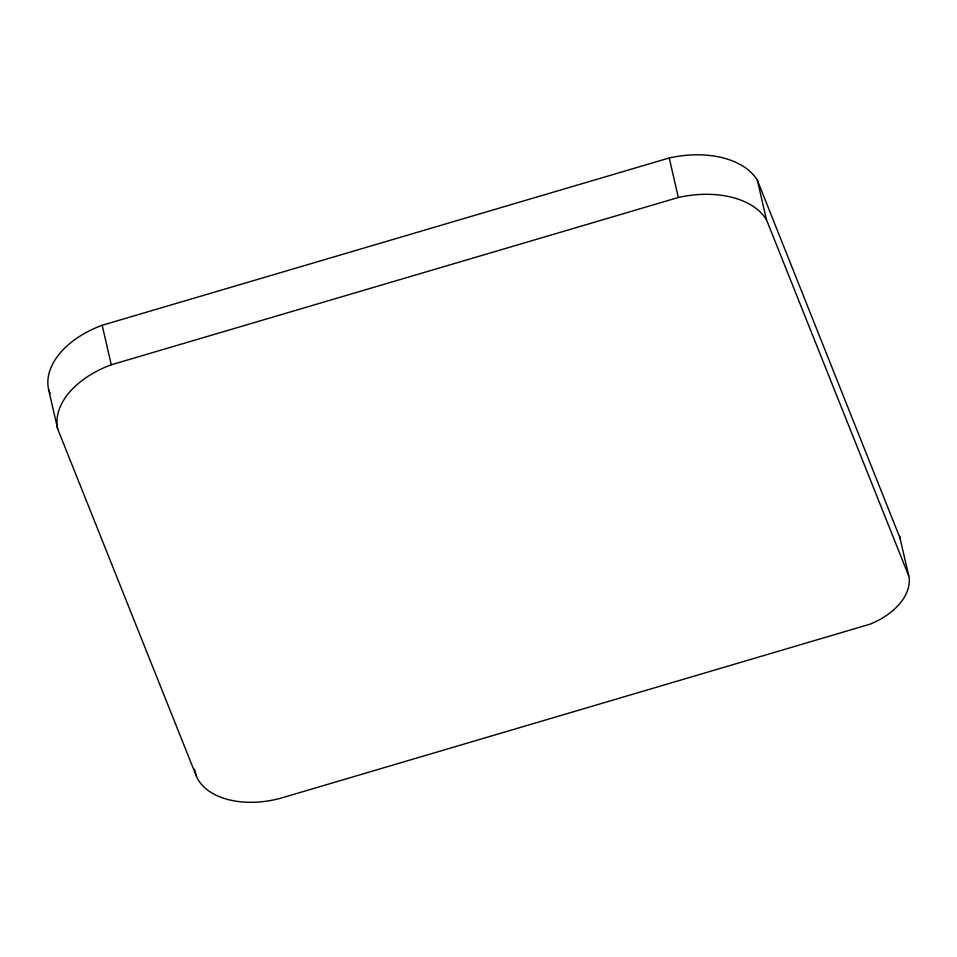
<?xml version="1.0" encoding="UTF-8"?>
<svg xmlns="http://www.w3.org/2000/svg" width="957" height="957" viewBox="0 0 957 957"><rect width="100%" height="100%" fill="white"/><g stroke="black" fill="none" stroke-linecap="round" stroke-linejoin="round"><path stroke-width="1.44" d="M899.616 536.387L909.15 577.621A65.507 40.864 -13 0 1 870.308 624.096L284.026 797.241A72.876 45.469 -13 0 1 195.874 774.907L57.683 428.939L48.568 389.439A83.379 52.013 -13 0 1 102.172 325.272L669.23 157.977A83.379 52.013 -13 0 1 757.382 180.311L900.035 538.109M57.683 428.939A83.379 52.013 -13 0 1 111.287 364.784L678.346 197.477A83.379 52.013 -13 0 1 766.497 219.811L908.731 575.899M48.568 389.439L50.219 393.59M757.382 180.311L766.497 219.811M669.23 157.977L678.346 197.477M102.172 325.272L111.287 364.784M194.57 769.261L195.874 774.907"/></g></svg>
